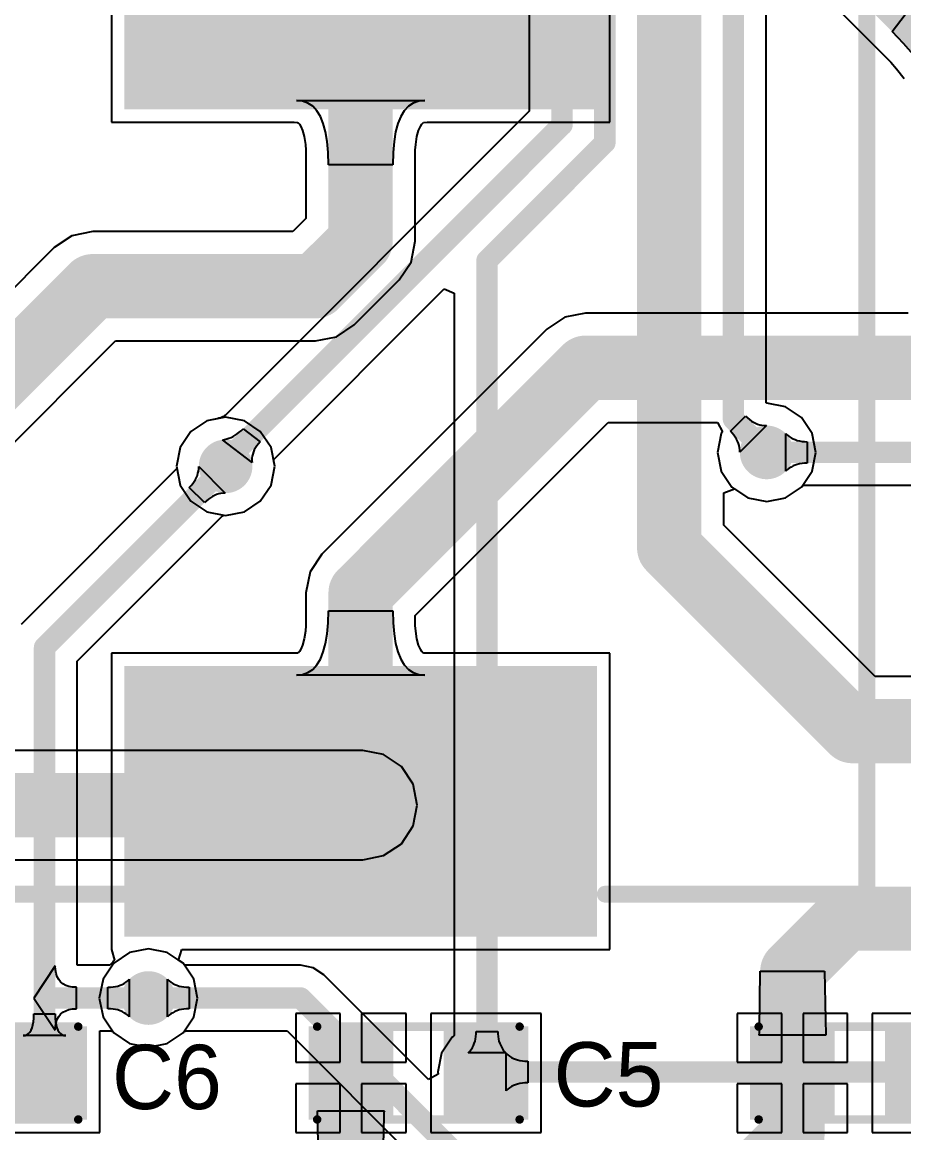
# Model space of a CAD drawing. Header units: millimetres. Extents: x 84.4 to 173.9, y 144 to 177.
# Drawn here: x 102.21 to 112.66, y 151.68 to 164.84 of the extents above; entities that cross this region are included whole.
import ezdxf

# ---------------------------------------------------------------- set-up
doc = ezdxf.new("R2010")
doc.units = ezdxf.units.MM
for name, color, linetype in [('BottomLayer', 5, 'Continuous'), ('MultiLayer', 9, 'Continuous'), ('TopLayer', 1, 'Continuous'), ('TopOverlay', 2, 'Continuous'), ('TopPaste', 8, 'Continuous'), ('TopSolder', 216, 'Continuous'), ('ViaHoleLayer', 16, 'Continuous')]:
    doc.layers.add(name, color=color, linetype=linetype)

# ---------------------------------------------------------------- blocks, each defined once
blk = doc.blocks.new('CAP_0603_5')
at = {"layer": 'TopLayer'}
for points in [[(-0.4, -0.45), (-0.4, 0.45), (-1.2, -0.45), (-1.2, 0.45)], [(1.2, -0.45), (1.2, 0.45), (0.4, -0.45), (0.4, 0.45)]]:
    blk.add_solid(points, dxfattribs=at)
at = {"layer": 'TopOverlay', "const_width": 0.1}
for points in [[(-1.2, 0.55), (1.2, 0.55)], [(-1.2, -0.55), (1.2, -0.55)]]:
    blk.add_lwpolyline(points, dxfattribs=at)
at = {"layer": 'TopOverlay', "const_width": 0.05}
for points in [[(-1.225, 0.55, 1), (-1.175, 0.55, 1)], [(1.175, 0.55, 1), (1.225, 0.55, 1)], [(-1.225, -0.55, 1), (-1.175, -0.55, 1)], [(1.175, -0.55, 1), (1.225, -0.55, 1)]]:
    blk.add_lwpolyline(points, format="xyb", close=True, dxfattribs=at)
at = {"layer": 'TopPaste'}
for points in [[(-0.4, -0.45), (-0.4, 0.45), (-1.2, -0.45), (-1.2, 0.45)], [(1.2, -0.45), (1.2, 0.45), (0.4, -0.45), (0.4, 0.45)]]:
    blk.add_solid(points, dxfattribs=at)
at = {"layer": 'TopSolder'}
for points in [[(-0.298, -0.552), (-0.298, 0.552), (-1.302, -0.552), (-1.302, 0.552)], [(1.302, -0.552), (1.302, 0.552), (0.298, -0.552), (0.298, 0.552)]]:
    blk.add_solid(points, dxfattribs=at)
blk = doc.blocks.new('CAP_0603_8')
at = {"layer": 'TopLayer'}
for points in [[(-0.4, -0.45), (-0.4, 0.45), (-1.2, -0.45), (-1.2, 0.45)], [(1.2, -0.45), (1.2, 0.45), (0.4, -0.45), (0.4, 0.45)]]:
    blk.add_solid(points, dxfattribs=at)
at = {"layer": 'TopOverlay', "const_width": 0.1}
for points in [[(-1.2, 0.55), (1.2, 0.55)], [(-1.2, -0.55), (1.2, -0.55)]]:
    blk.add_lwpolyline(points, dxfattribs=at)
at = {"layer": 'TopOverlay', "const_width": 0.05}
for points in [[(-1.225, 0.55, 1), (-1.175, 0.55, 1)], [(1.175, 0.55, 1), (1.225, 0.55, 1)], [(-1.225, -0.55, 1), (-1.175, -0.55, 1)], [(1.175, -0.55, 1), (1.225, -0.55, 1)]]:
    blk.add_lwpolyline(points, format="xyb", close=True, dxfattribs=at)
at = {"layer": 'TopPaste'}
for points in [[(-0.4, -0.45), (-0.4, 0.45), (-1.2, -0.45), (-1.2, 0.45)], [(1.2, -0.45), (1.2, 0.45), (0.4, -0.45), (0.4, 0.45)]]:
    blk.add_solid(points, dxfattribs=at)
at = {"layer": 'TopSolder'}
for points in [[(-0.298, -0.552), (-0.298, 0.552), (-1.302, -0.552), (-1.302, 0.552)], [(1.302, -0.552), (1.302, 0.552), (0.298, -0.552), (0.298, 0.552)]]:
    blk.add_solid(points, dxfattribs=at)
blk = doc.blocks.new('CAP_0603_9')
at = {"layer": 'TopLayer'}
for points in [[(-0.4, -0.45), (-0.4, 0.45), (-1.2, -0.45), (-1.2, 0.45)], [(1.2, -0.45), (1.2, 0.45), (0.4, -0.45), (0.4, 0.45)]]:
    blk.add_solid(points, dxfattribs=at)
at = {"layer": 'TopOverlay', "const_width": 0.1}
for points in [[(-1.2, 0.55), (1.2, 0.55)], [(-1.2, -0.55), (1.2, -0.55)]]:
    blk.add_lwpolyline(points, dxfattribs=at)
at = {"layer": 'TopOverlay', "const_width": 0.05}
for points in [[(-1.225, 0.55, 1), (-1.175, 0.55, 1)], [(1.175, 0.55, 1), (1.225, 0.55, 1)], [(-1.225, -0.55, 1), (-1.175, -0.55, 1)], [(1.175, -0.55, 1), (1.225, -0.55, 1)]]:
    blk.add_lwpolyline(points, format="xyb", close=True, dxfattribs=at)
at = {"layer": 'TopPaste'}
for points in [[(-0.4, -0.45), (-0.4, 0.45), (-1.2, -0.45), (-1.2, 0.45)], [(1.2, -0.45), (1.2, 0.45), (0.4, -0.45), (0.4, 0.45)]]:
    blk.add_solid(points, dxfattribs=at)
at = {"layer": 'TopSolder'}
for points in [[(-0.298, -0.552), (-0.298, 0.552), (-1.302, -0.552), (-1.302, 0.552)], [(1.302, -0.552), (1.302, 0.552), (0.298, -0.552), (0.298, 0.552)]]:
    blk.add_solid(points, dxfattribs=at)
blk = doc.blocks.new('L_SMD_M_12_10_20')
at = {"layer": 'TopLayer'}
for points in [[(-2.7, 3.4), (2.7, 3.4), (-2.7, 6.4), (2.7, 6.4)], [(-2.7, -6.4), (2.7, -6.4), (-2.7, -3.4), (2.7, -3.4)]]:
    blk.add_solid(points, dxfattribs=at)
at = {"layer": 'TopOverlay', "const_width": 0.2}
for points in [[(6, -6), (6, 6)], [(-6, -6), (-2.8, -6)], [(2.9, -6), (6, -6)]]:
    blk.add_lwpolyline(points, dxfattribs=at)
at = {"layer": 'TopOverlay', "const_width": 0.1}
for points in [[(-2.85, -6, 1), (-2.75, -6, 1)], [(2.85, -6, 1), (2.95, -6, 1)], [(5.95, -6, 1), (6.05, -6, 1)], [(5.95, -6, 1), (6.05, -6, 1)]]:
    blk.add_lwpolyline(points, format="xyb", close=True, dxfattribs=at)
at = {"layer": 'TopPaste'}
for points in [[(-2.7, 3.4), (2.7, 3.4), (-2.7, 6.4), (2.7, 6.4)], [(-2.7, -6.4), (2.7, -6.4), (-2.7, -3.4), (2.7, -3.4)]]:
    blk.add_solid(points, dxfattribs=at)
at = {"layer": 'TopSolder'}
for points in [[(-2.802, 3.298), (2.802, 3.298), (-2.802, 6.502), (2.802, 6.502)], [(-2.802, -6.502), (2.802, -6.502), (-2.802, -3.298), (2.802, -3.298)]]:
    blk.add_solid(points, dxfattribs=at)

msp = doc.modelspace()

# ---------------------------------------------------------------- linework, layer by layer
at = {"layer": 'BottomLayer'}
for p, q in [((108.225, 171.107), (108.225, 163.782)), ((111.034, 160.327), (111.034, 170.489)), ((108.225, 163.782), (104.62, 160.177)), ((105.201, 159.66), (107.218, 161.677)), ((107.218, 161.677), (107.336, 161.628)), ((107.336, 161.628), (107.336, 152.848)), ((111.039, 160.323), (111.034, 160.327)), ((111.262, 160.278), (111.039, 160.323)), ((111.451, 160.152), (111.262, 160.278)), ((104.524, 160.138), (104.402, 160.113)), ((104.547, 160.146), (104.524, 160.138)), ((104.564, 160.149), (104.547, 160.146)), ((104.57, 160.15), (104.564, 160.149)), ((104.577, 160.153), (104.57, 160.15)), ((104.585, 160.156), (104.577, 160.153)), ((104.593, 160.16), (104.585, 160.156)), ((104.603, 160.165), (104.593, 160.16)), ((104.613, 160.172), (104.603, 160.165)), ((104.62, 160.177), (104.613, 160.172)), ((110.609, 159.991), (110.788, 160.17)), ((110.788, 160.17), (110.811, 160.149)), ((110.811, 160.149), (110.835, 160.129)), ((110.835, 160.129), (110.858, 160.112)), ((111.577, 159.963), (111.451, 160.152)), ((104.402, 160.113), (104.213, 159.987)), ((104.786, 159.978), (104.809, 159.997)), ((104.809, 159.997), (104.832, 160.019)), ((104.832, 160.019), (105.037, 159.865)), ((111.036, 160.058), (110.721, 159.743)), ((110.858, 160.112), (110.883, 160.098)), ((110.883, 160.098), (110.907, 160.085)), ((110.907, 160.085), (110.932, 160.075)), ((110.932, 160.075), (110.957, 160.067)), ((110.957, 160.067), (110.983, 160.062)), ((110.983, 160.062), (111.009, 160.058)), ((111.009, 160.058), (111.036, 160.058)), ((104.213, 159.987), (104.087, 159.798)), ((104.588, 159.89), (104.614, 159.894)), ((104.94, 159.619), (104.588, 159.89)), ((104.614, 159.894), (104.639, 159.9)), ((104.639, 159.9), (104.665, 159.908)), ((104.665, 159.908), (104.69, 159.918)), ((104.69, 159.918), (104.714, 159.93)), ((104.714, 159.93), (104.738, 159.944)), ((104.738, 159.944), (104.762, 159.96)), ((104.762, 159.96), (104.786, 159.978)), ((105.037, 159.865), (105.015, 159.842)), ((110.63, 159.968), (110.609, 159.991)), ((110.65, 159.944), (110.63, 159.968)), ((110.667, 159.921), (110.65, 159.944)), ((110.681, 159.896), (110.667, 159.921)), ((110.694, 159.872), (110.681, 159.896)), ((110.704, 159.847), (110.694, 159.872)), ((111.622, 159.74), (111.577, 159.963)), ((104.087, 159.798), (104.043, 159.575)), ((104.955, 159.746), (104.947, 159.721)), ((104.966, 159.77), (104.955, 159.746)), ((104.98, 159.794), (104.966, 159.77)), ((104.996, 159.818), (104.98, 159.794)), ((105.015, 159.842), (104.996, 159.818)), ((110.712, 159.822), (110.704, 159.847)), ((110.717, 159.796), (110.712, 159.822)), ((110.721, 159.77), (110.717, 159.796)), ((110.721, 159.743), (110.721, 159.77)), ((111.577, 159.517), (111.622, 159.74)), ((104.941, 159.696), (104.938, 159.671)), ((104.938, 159.671), (104.938, 159.645)), ((104.938, 159.645), (104.94, 159.619)), ((104.947, 159.721), (104.941, 159.696)), ((105.197, 159.653), (105.199, 159.657)), ((105.197, 159.652), (105.197, 159.653)), ((105.198, 159.642), (105.197, 159.652)), ((105.197, 159.632), (105.198, 159.642)), ((105.208, 159.575), (105.197, 159.632)), ((105.199, 159.657), (105.201, 159.66)), ((104.043, 159.575), (104.087, 159.352)), ((105.164, 159.352), (105.208, 159.575)), ((111.451, 159.328), (111.577, 159.517)), ((104.087, 159.352), (104.213, 159.163)), ((105.037, 159.163), (105.164, 159.352)), ((110.531, 159.261), (110.658, 159.308)), ((110.531, 158.878), (110.531, 159.261)), ((110.658, 159.308), (110.816, 159.202)), ((111.262, 159.202), (111.451, 159.328)), ((104.213, 159.163), (104.402, 159.037)), ((104.848, 159.037), (105.037, 159.163)), ((110.816, 159.202), (111.039, 159.157)), ((111.039, 159.157), (111.262, 159.202)), ((104.402, 159.037), (104.625, 158.992)), ((104.625, 158.992), (104.848, 159.037)), ((112.323, 157.085), (110.531, 158.878)), ((114.801, 157.085), (112.323, 157.085)), ((106.251, 156.209), (98.631, 156.209)), ((106.499, 156.16), (106.251, 156.209)), ((106.709, 156.02), (106.499, 156.16)), ((106.849, 155.81), (106.709, 156.02)), ((106.898, 155.562), (106.849, 155.81)), ((106.849, 155.314), (106.898, 155.562)), ((106.709, 155.104), (106.849, 155.314)), ((106.499, 154.964), (106.709, 155.104)), ((98.899, 154.914), (106.251, 154.914)), ((106.251, 154.914), (106.499, 154.964)), ((103.488, 153.814), (103.299, 153.688)), ((103.711, 153.859), (103.488, 153.814)), ((103.934, 153.814), (103.711, 153.859)), ((104.123, 153.688), (103.934, 153.814)), ((103.299, 153.688), (103.173, 153.499)), ((104.134, 153.672), (104.123, 153.688)), ((104.134, 153.671), (104.134, 153.672)), ((104.139, 153.669), (104.134, 153.671)), ((104.145, 153.667), (104.139, 153.669)), ((104.153, 153.665), (104.145, 153.667)), ((104.16, 153.664), (104.153, 153.665)), ((105.514, 153.664), (104.16, 153.664)), ((105.663, 153.635), (105.514, 153.664)), ((105.789, 153.551), (105.663, 153.635)), ((107.03, 152.31), (105.789, 153.551)), ((103.173, 153.499), (103.128, 153.276)), ((103.938, 153.054), (103.938, 153.498)), ((103.938, 153.498), (103.957, 153.48)), ((103.957, 153.48), (103.978, 153.464)), ((103.978, 153.464), (104, 153.449)), ((104, 153.449), (104.023, 153.437)), ((104.023, 153.437), (104.048, 153.427)), ((104.048, 153.427), (104.074, 153.418)), ((104.074, 153.418), (104.102, 153.411)), ((104.102, 153.411), (104.131, 153.407)), ((104.131, 153.407), (104.161, 153.404)), ((104.161, 153.404), (104.193, 153.403)), ((104.193, 153.403), (104.193, 153.149)), ((103.128, 153.276), (103.173, 153.053)), ((103.173, 153.053), (103.299, 152.864)), ((103.957, 153.072), (103.938, 153.054)), ((103.978, 153.088), (103.957, 153.072)), ((104, 153.102), (103.978, 153.088)), ((104.023, 153.115), (104, 153.102)), ((104.048, 153.125), (104.023, 153.115)), ((104.074, 153.134), (104.048, 153.125)), ((104.102, 153.14), (104.074, 153.134)), ((104.131, 153.145), (104.102, 153.14)), ((104.161, 153.148), (104.131, 153.145)), ((104.193, 153.149), (104.161, 153.148)), ((103.299, 152.864), (103.488, 152.737)), ((103.934, 152.737), (104.123, 152.864)), ((104.123, 152.864), (104.134, 152.88)), ((104.134, 152.88), (104.139, 152.882)), ((104.134, 152.88), (104.134, 152.88)), ((104.139, 152.882), (104.145, 152.884)), ((104.145, 152.884), (104.153, 152.886)), ((104.153, 152.886), (104.16, 152.887)), ((104.16, 152.887), (105.354, 152.887)), ((105.354, 152.887), (108.212, 150.029)), ((107.312, 152.812), (107.186, 152.623)), ((107.328, 152.823), (107.312, 152.812)), ((107.329, 152.823), (107.328, 152.823)), ((107.331, 152.828), (107.329, 152.823)), ((107.333, 152.834), (107.331, 152.828)), ((107.335, 152.842), (107.333, 152.834)), ((107.336, 152.848), (107.335, 152.842)), ((107.573, 152.737), (107.582, 152.763)), ((107.582, 152.763), (107.589, 152.79)), ((107.589, 152.79), (107.593, 152.819)), ((107.593, 152.819), (107.596, 152.85)), ((107.596, 152.85), (107.597, 152.881)), ((107.597, 152.881), (107.851, 152.881)), ((107.851, 152.881), (107.852, 152.85)), ((107.852, 152.85), (107.855, 152.819)), ((107.855, 152.819), (107.86, 152.79)), ((107.86, 152.79), (107.866, 152.763)), ((107.866, 152.763), (107.875, 152.737)), ((103.488, 152.737), (103.711, 152.693)), ((103.711, 152.693), (103.934, 152.737)), ((107.502, 152.626), (107.52, 152.646)), ((107.946, 152.626), (107.502, 152.626)), ((107.52, 152.646), (107.536, 152.666)), ((107.536, 152.666), (107.551, 152.688)), ((107.551, 152.688), (107.563, 152.712)), ((107.563, 152.712), (107.573, 152.737)), ((107.875, 152.737), (107.886, 152.712)), ((107.886, 152.712), (107.898, 152.688)), ((107.898, 152.688), (107.912, 152.666)), ((107.912, 152.666), (107.928, 152.646)), ((107.928, 152.646), (107.946, 152.626)), ((107.186, 152.623), (107.142, 152.4)), ((107.951, 152.177), (107.951, 152.622)), ((107.951, 152.622), (107.97, 152.604)), ((107.97, 152.604), (107.991, 152.588)), ((107.991, 152.588), (108.013, 152.573)), ((108.013, 152.573), (108.037, 152.561)), ((108.037, 152.561), (108.061, 152.55)), ((108.061, 152.55), (108.087, 152.542)), ((108.087, 152.542), (108.115, 152.535)), ((108.115, 152.535), (108.144, 152.53)), ((108.144, 152.53), (108.174, 152.528)), ((108.174, 152.528), (108.206, 152.527)), ((108.206, 152.527), (108.206, 152.273)), ((107.147, 152.372), (107.03, 152.31)), ((107.142, 152.4), (107.147, 152.372)), ((108.037, 152.238), (108.013, 152.226)), ((108.061, 152.249), (108.037, 152.238)), ((108.087, 152.257), (108.061, 152.249)), ((108.115, 152.264), (108.087, 152.257)), ((108.144, 152.269), (108.115, 152.264)), ((108.174, 152.272), (108.144, 152.269)), ((108.206, 152.273), (108.174, 152.272)), ((107.97, 152.195), (107.951, 152.177)), ((107.991, 152.212), (107.97, 152.195)), ((108.013, 152.226), (107.991, 152.212))]:
    msp.add_line(p, q, dxfattribs=at)
for points, const_width in [([(108.613, 163.621), (108.613, 171.107)], 0.254), ([(110.645, 160.134), (110.645, 170.649)], 0.254), ([(109.121, 163.41), (109.121, 170.497)], 0.254), ([(109.883, 158.61), (109.883, 169.227)], 0.762), ([(104.625, 159.633), (108.613, 163.621)], 0.254), ([(107.724, 162.013), (109.121, 163.41)], 0.254), ([(107.724, 152.4), (107.724, 162.013)], 0.254), ([(110.645, 160.134), (111.039, 159.74)], 0.254), ([(104.625, 159.575), (104.625, 159.633)], 0.254), ([(109.883, 158.61), (112.055, 156.438)], 0.762), ([(112.055, 156.438), (115.801, 156.438)], 0.762), ([(98.631, 155.562), (104.625, 155.562)], 0.762), ([(104.625, 155.562), (106.251, 155.562)], 0.762), ([(103.711, 153.276), (105.514, 153.276)], 0.254), ([(105.514, 153.276), (108.486, 150.304)], 0.254), ([(107.724, 152.4), (114.493, 152.4)], 0.254)]:
    msp.add_lwpolyline(points, dxfattribs=dict(at, const_width=const_width))
for points, const_width in [([(108.55, 163.621, 1), (108.677, 163.621, 1)], 0.127), ([(108.55, 163.621, 1), (108.677, 163.621, 1)], 0.127), ([(109.058, 163.41, 1), (109.185, 163.41, 1)], 0.127), ([(109.058, 163.41, 1), (109.185, 163.41, 1)], 0.127), ([(107.661, 162.013, 1), (107.788, 162.013, 1)], 0.127), ([(107.661, 162.013, 1), (107.788, 162.013, 1)], 0.127), ([(110.582, 160.134, 1), (110.709, 160.134, 1)], 0.127), ([(110.582, 160.134, 1), (110.709, 160.134, 1)], 0.127), ([(110.88, 159.74, 1), (111.198, 159.74, 1)], 0.318), ([(104.467, 159.575, 1), (104.784, 159.575, 1)], 0.318), ([(110.975, 159.74, 1), (111.102, 159.74, 1)], 0.127), ([(104.562, 159.633, 1), (104.689, 159.633, 1)], 0.127), ([(104.562, 159.633, 1), (104.689, 159.633, 1)], 0.127), ([(104.562, 159.575, 1), (104.689, 159.575, 1)], 0.127), ([(109.693, 158.61, 1), (110.074, 158.61, 1)], 0.381), ([(109.693, 158.61, 1), (110.074, 158.61, 1)], 0.381), ([(111.865, 156.438, 1), (112.246, 156.438, 1)], 0.381), ([(111.865, 156.438, 1), (112.246, 156.438, 1)], 0.381), ([(104.435, 155.562, 1), (104.816, 155.562, 1)], 0.381), ([(104.435, 155.562, 1), (104.816, 155.562, 1)], 0.381), ([(106.061, 155.562, 1), (106.442, 155.562, 1)], 0.381), ([(104.467, 155.562, 1), (104.784, 155.562, 1)], 0.318), ([(106.092, 155.562, 1), (106.41, 155.562, 1)], 0.318), ([(103.552, 153.276, 1), (103.87, 153.276, 1)], 0.318), ([(103.648, 153.276, 1), (103.775, 153.276, 1)], 0.127), ([(105.451, 153.276, 1), (105.578, 153.276, 1)], 0.127), ([(105.451, 153.276, 1), (105.578, 153.276, 1)], 0.127), ([(107.565, 152.4, 1), (107.883, 152.4, 1)], 0.318), ([(107.661, 152.4, 1), (107.788, 152.4, 1)], 0.127), ([(107.661, 152.4, 1), (107.788, 152.4, 1)], 0.127)]:
    msp.add_lwpolyline(points, format="xyb", close=True, dxfattribs=dict(at, const_width=const_width))
at = {"layer": 'MultiLayer', "const_width": 0.318}
for points in [[(110.88, 159.74, 1), (111.198, 159.74, 1)], [(104.467, 159.575, 1), (104.784, 159.575, 1)], [(104.467, 155.562, 1), (104.784, 155.562, 1)], [(106.092, 155.562, 1), (106.41, 155.562, 1)], [(103.552, 153.276, 1), (103.87, 153.276, 1)], [(107.565, 152.4, 1), (107.883, 152.4, 1)]]:
    msp.add_lwpolyline(points, format="xyb", close=True, dxfattribs=at)
at = {"layer": 'TopLayer'}
for p, q in [((109.513, 167.36), (112.51, 164.364)), ((103.272, 167.16), (103.272, 163.652)), ((109.18, 163.652), (109.18, 167.16)), ((112.525, 164.726), (112.992, 165.336)), ((112.661, 164.585), (112.525, 164.726)), ((112.778, 164.451), (112.661, 164.585)), ((112.51, 164.364), (112.579, 164.285)), ((112.579, 164.285), (112.669, 164.171)), ((105.536, 163.902), (105.464, 163.909)), ((105.464, 163.909), (106.988, 163.909)), ((105.601, 163.879), (105.536, 163.902)), ((105.658, 163.841), (105.601, 163.879)), ((105.707, 163.788), (105.658, 163.841)), ((106.793, 163.841), (106.744, 163.788)), ((106.85, 163.879), (106.793, 163.841)), ((106.915, 163.902), (106.85, 163.879)), ((106.988, 163.909), (106.915, 163.902)), ((105.749, 163.719), (105.707, 163.788)), ((105.784, 163.635), (105.749, 163.719)), ((106.702, 163.719), (106.668, 163.635)), ((106.744, 163.788), (106.702, 163.719)), ((103.272, 163.652), (105.435, 163.652)), ((105.435, 163.652), (105.437, 163.652)), ((105.437, 163.652), (105.479, 163.647)), ((105.479, 163.647), (105.484, 163.646)), ((105.484, 163.646), (105.489, 163.642)), ((105.489, 163.642), (105.5, 163.63)), ((105.5, 163.63), (105.518, 163.602)), ((105.518, 163.602), (105.538, 163.552)), ((105.538, 163.552), (105.557, 163.481)), ((105.81, 163.536), (105.784, 163.635)), ((106.668, 163.635), (106.641, 163.536)), ((106.894, 163.481), (106.913, 163.552)), ((106.913, 163.552), (106.934, 163.602)), ((106.934, 163.602), (106.951, 163.63)), ((106.951, 163.63), (106.962, 163.642)), ((106.962, 163.642), (106.967, 163.646)), ((106.967, 163.646), (106.973, 163.647)), ((106.973, 163.647), (107.015, 163.652)), ((107.015, 163.652), (107.016, 163.652)), ((107.016, 163.652), (109.18, 163.652)), ((105.557, 163.481), (105.572, 163.389)), ((105.829, 163.422), (105.81, 163.536)), ((105.841, 163.292), (105.829, 163.422)), ((106.622, 163.422), (106.61, 163.292)), ((106.641, 163.536), (106.622, 163.422)), ((106.879, 163.389), (106.894, 163.481)), ((105.572, 163.389), (105.578, 163.322)), ((105.578, 163.322), (105.578, 162.51)), ((105.845, 163.147), (105.841, 163.292)), ((106.61, 163.292), (106.607, 163.147)), ((106.873, 163.322), (106.879, 163.389)), ((106.873, 162.242), (106.873, 163.322)), ((106.607, 163.147), (105.845, 163.147)), ((105.578, 162.51), (105.424, 162.356)), ((102.803, 162.307), (102.593, 162.166)), ((103.051, 162.356), (102.803, 162.307)), ((105.424, 162.356), (103.051, 162.356)), ((106.824, 161.994), (106.873, 162.242)), ((102.593, 162.166), (100.815, 160.388)), ((106.683, 161.784), (106.824, 161.994)), ((106.15, 161.251), (106.683, 161.784)), ((108.645, 161.342), (108.435, 161.201)), ((108.893, 161.391), (108.645, 161.342)), ((112.716, 161.391), (108.893, 161.391)), ((108.435, 161.201), (105.768, 158.534)), ((105.94, 161.11), (106.15, 161.251)), ((101.92, 159.662), (103.319, 161.061)), ((103.319, 161.061), (105.692, 161.061)), ((105.692, 161.061), (105.94, 161.11)), ((104.625, 160.158), (104.402, 160.113)), ((104.848, 160.113), (104.625, 160.158)), ((104.402, 160.113), (104.213, 159.987)), ((105.037, 159.987), (104.848, 160.113)), ((106.873, 157.808), (109.161, 160.096)), ((109.161, 160.096), (110.455, 160.096)), ((110.455, 160.096), (110.515, 159.984)), ((104.213, 159.987), (104.087, 159.798)), ((105.164, 159.798), (105.037, 159.987)), ((110.501, 159.963), (110.456, 159.74)), ((110.515, 159.984), (110.501, 159.963)), ((111.266, 159.518), (111.266, 159.962)), ((111.266, 159.962), (111.285, 159.944)), ((111.285, 159.944), (111.306, 159.928)), ((111.306, 159.928), (111.328, 159.914)), ((111.328, 159.914), (111.351, 159.901)), ((111.351, 159.901), (111.376, 159.891)), ((111.376, 159.891), (111.402, 159.882)), ((111.402, 159.882), (111.43, 159.876)), ((111.43, 159.876), (111.459, 159.871)), ((111.459, 159.871), (111.489, 159.868)), ((111.489, 159.868), (111.52, 159.867)), ((111.52, 159.867), (111.52, 159.613)), ((104.087, 159.798), (104.043, 159.575)), ((105.208, 159.575), (105.164, 159.798)), ((110.456, 159.74), (110.501, 159.517)), ((111.43, 159.605), (111.402, 159.598)), ((111.459, 159.609), (111.43, 159.605)), ((111.489, 159.612), (111.459, 159.609)), ((111.52, 159.613), (111.489, 159.612)), ((104.033, 159.532), (102.204, 157.703)), ((104.037, 159.538), (104.033, 159.532)), ((104.042, 159.545), (104.037, 159.538)), ((104.044, 159.551), (104.042, 159.545)), ((104.043, 159.575), (104.047, 159.556)), ((104.046, 159.555), (104.044, 159.551)), ((104.047, 159.556), (104.046, 159.555)), ((104.28, 159.443), (104.291, 159.468)), ((104.291, 159.468), (104.298, 159.494)), ((104.298, 159.494), (104.304, 159.519)), ((104.304, 159.519), (104.307, 159.545)), ((104.307, 159.545), (104.308, 159.572)), ((104.308, 159.572), (104.622, 159.258)), ((105.164, 159.352), (105.208, 159.575)), ((110.501, 159.517), (110.627, 159.328)), ((111.285, 159.536), (111.266, 159.518)), ((111.306, 159.552), (111.285, 159.536)), ((111.328, 159.566), (111.306, 159.552)), ((111.351, 159.579), (111.328, 159.566)), ((111.376, 159.589), (111.351, 159.579)), ((111.402, 159.598), (111.376, 159.589)), ((104.195, 159.324), (104.217, 159.347)), ((104.217, 159.347), (104.236, 159.371)), ((104.236, 159.371), (104.253, 159.395)), ((104.253, 159.395), (104.268, 159.419)), ((104.268, 159.419), (104.28, 159.443)), ((105.037, 159.163), (105.164, 159.352)), ((111.451, 159.328), (111.462, 159.344)), ((111.462, 159.345), (111.467, 159.347)), ((111.462, 159.344), (111.462, 159.345)), ((111.467, 159.347), (111.473, 159.349)), ((111.473, 159.349), (111.481, 159.351)), ((111.481, 159.351), (111.488, 159.352)), ((111.488, 159.352), (112.899, 159.352)), ((104.375, 159.145), (104.195, 159.324)), ((104.469, 159.218), (104.445, 159.203)), ((104.494, 159.23), (104.469, 159.218)), ((104.519, 159.24), (104.494, 159.23)), ((104.544, 159.248), (104.519, 159.24)), ((104.57, 159.253), (104.544, 159.248)), ((104.596, 159.257), (104.57, 159.253)), ((104.622, 159.258), (104.596, 159.257)), ((110.627, 159.328), (110.816, 159.202)), ((111.262, 159.202), (111.451, 159.328)), ((104.398, 159.166), (104.375, 159.145)), ((104.421, 159.186), (104.398, 159.166)), ((104.445, 159.203), (104.421, 159.186)), ((104.848, 159.037), (105.037, 159.163)), ((110.816, 159.202), (111.039, 159.157)), ((111.039, 159.157), (111.262, 159.202)), ((102.867, 157.268), (104.583, 158.983)), ((104.583, 158.983), (104.588, 158.987)), ((104.588, 158.987), (104.595, 158.991)), ((104.595, 158.991), (104.601, 158.994)), ((104.601, 158.994), (104.606, 158.996)), ((104.606, 158.996), (104.606, 158.996)), ((104.606, 158.996), (104.625, 158.992)), ((104.625, 158.992), (104.848, 159.037)), ((105.768, 158.534), (105.627, 158.324)), ((105.627, 158.324), (105.578, 158.076)), ((105.578, 158.076), (105.578, 157.69)), ((105.841, 157.72), (105.845, 157.865)), ((105.845, 157.865), (106.607, 157.865)), ((106.607, 157.865), (106.61, 157.72)), ((106.873, 157.69), (106.873, 157.808)), ((105.578, 157.69), (105.572, 157.623)), ((105.829, 157.59), (105.841, 157.72)), ((106.61, 157.72), (106.622, 157.59)), ((106.879, 157.623), (106.873, 157.69)), ((105.557, 157.53), (105.538, 157.458)), ((105.572, 157.623), (105.557, 157.53)), ((105.81, 157.475), (105.829, 157.59)), ((106.622, 157.59), (106.641, 157.475)), ((106.894, 157.53), (106.879, 157.623)), ((106.914, 157.458), (106.894, 157.53)), ((105.478, 157.362), (105.461, 157.36)), ((105.484, 157.364), (105.478, 157.362)), ((105.489, 157.367), (105.484, 157.364)), ((105.5, 157.38), (105.489, 157.367)), ((105.517, 157.408), (105.5, 157.38)), ((105.538, 157.458), (105.517, 157.408)), ((105.749, 157.292), (105.784, 157.376)), ((105.784, 157.376), (105.81, 157.475)), ((106.641, 157.475), (106.668, 157.376)), ((106.668, 157.376), (106.702, 157.292)), ((106.934, 157.408), (106.914, 157.458)), ((106.952, 157.38), (106.934, 157.408)), ((106.963, 157.367), (106.952, 157.38)), ((106.968, 157.364), (106.963, 157.367)), ((106.973, 157.362), (106.968, 157.364)), ((106.991, 157.36), (106.973, 157.362)), ((102.867, 153.664), (102.867, 157.268)), ((105.461, 157.36), (103.272, 157.36)), ((103.272, 157.36), (103.272, 153.852)), ((105.707, 157.223), (105.749, 157.292)), ((106.702, 157.292), (106.744, 157.223)), ((109.18, 157.36), (106.991, 157.36)), ((109.18, 153.852), (109.18, 157.36)), ((105.464, 157.1), (105.536, 157.108)), ((106.988, 157.1), (105.464, 157.1)), ((105.536, 157.108), (105.601, 157.131)), ((105.601, 157.131), (105.658, 157.169)), ((105.658, 157.169), (105.707, 157.223)), ((106.744, 157.223), (106.793, 157.169)), ((106.793, 157.169), (106.85, 157.131)), ((106.85, 157.131), (106.915, 157.108)), ((106.915, 157.108), (106.988, 157.1)), ((103.272, 153.852), (103.272, 153.852)), ((103.272, 153.852), (103.307, 153.725)), ((104.067, 153.725), (104.105, 153.852)), ((104.105, 153.852), (109.18, 153.852)), ((103.29, 153.701), (103.254, 153.664)), ((103.298, 153.711), (103.29, 153.701)), ((103.307, 153.725), (103.298, 153.711)), ((104.123, 153.688), (104.067, 153.725)), ((104.249, 153.499), (104.123, 153.688)), ((102.606, 153.657), (102.352, 153.276)), ((102.609, 153.609), (102.606, 153.657)), ((102.616, 153.565), (102.609, 153.609)), ((102.629, 153.527), (102.616, 153.565)), ((103.254, 153.664), (102.867, 153.664)), ((110.955, 152.902), (110.963, 153.593)), ((110.963, 153.593), (111.725, 153.593)), ((111.725, 153.593), (111.741, 152.834)), ((102.647, 153.494), (102.629, 153.527)), ((102.67, 153.466), (102.647, 153.494)), ((102.697, 153.443), (102.67, 153.466)), ((102.73, 153.426), (102.697, 153.443)), ((102.769, 153.413), (102.73, 153.426)), ((103.32, 153.411), (103.348, 153.418)), ((103.348, 153.418), (103.374, 153.427)), ((103.374, 153.427), (103.399, 153.437)), ((103.399, 153.437), (103.422, 153.449)), ((103.422, 153.449), (103.444, 153.464)), ((103.444, 153.464), (103.465, 153.48)), ((103.465, 153.48), (103.484, 153.498)), ((103.484, 153.498), (103.484, 153.054)), ((104.294, 153.276), (104.249, 153.499)), ((102.812, 153.405), (102.769, 153.413)), ((102.86, 153.403), (102.812, 153.405)), ((102.86, 153.149), (102.86, 153.403)), ((103.23, 153.403), (103.261, 153.404)), ((103.23, 153.149), (103.23, 153.403)), ((103.261, 153.404), (103.291, 153.407)), ((103.291, 153.407), (103.32, 153.411)), ((102.352, 153.276), (102.352, 153.276)), ((102.352, 153.276), (102.352, 153.276)), ((102.352, 153.276), (102.352, 153.276)), ((102.352, 153.276), (102.352, 153.276)), ((102.352, 153.276), (102.352, 153.276)), ((102.352, 153.276), (102.352, 153.276)), ((102.352, 153.276), (102.352, 153.276)), ((102.352, 153.276), (102.352, 153.276)), ((102.352, 153.276), (102.352, 153.276)), ((102.352, 153.276), (102.352, 153.276)), ((102.352, 153.276), (102.606, 152.895)), ((104.249, 153.053), (104.294, 153.276)), ((102.347, 152.995), (102.351, 153.039)), ((102.351, 153.039), (102.352, 153.088)), ((102.352, 153.088), (102.606, 153.088)), ((102.606, 153.088), (102.607, 153.039)), ((102.607, 153.039), (102.611, 152.995)), ((102.616, 152.986), (102.629, 153.024)), ((102.629, 153.024), (102.647, 153.057)), ((102.647, 153.057), (102.67, 153.085)), ((102.67, 153.085), (102.697, 153.108)), ((102.697, 153.108), (102.73, 153.126)), ((102.73, 153.126), (102.769, 153.139)), ((102.769, 153.139), (102.812, 153.146)), ((102.812, 153.146), (102.86, 153.149)), ((103.261, 153.148), (103.23, 153.149)), ((103.291, 153.145), (103.261, 153.148)), ((103.32, 153.14), (103.291, 153.145)), ((103.348, 153.134), (103.32, 153.14)), ((103.374, 153.125), (103.348, 153.134)), ((103.399, 153.115), (103.374, 153.125)), ((103.422, 153.102), (103.399, 153.115)), ((103.444, 153.088), (103.422, 153.102)), ((103.465, 153.072), (103.444, 153.088)), ((103.484, 153.054), (103.465, 153.072)), ((104.123, 152.864), (104.249, 153.053)), ((105.984, 153.091), (105.457, 153.091)), ((105.457, 153.091), (105.457, 152.514)), ((105.984, 152.514), (105.984, 153.091)), ((106.765, 153.091), (106.238, 153.091)), ((106.238, 153.091), (106.238, 152.514)), ((106.765, 152.514), (106.765, 153.091)), ((108.365, 153.091), (107.057, 153.091)), ((107.057, 153.091), (107.057, 151.683)), ((108.365, 151.683), (108.365, 153.091)), ((111.217, 153.091), (110.69, 153.091)), ((110.69, 153.091), (110.69, 152.514)), ((111.217, 152.514), (111.217, 153.091)), ((111.998, 153.091), (111.471, 153.091)), ((111.471, 153.091), (111.471, 152.514)), ((111.998, 152.514), (111.998, 153.091)), ((113.598, 153.091), (112.29, 153.091)), ((112.29, 153.091), (112.29, 151.683)), ((102.306, 152.872), (102.32, 152.895)), ((102.32, 152.895), (102.332, 152.923)), ((102.332, 152.923), (102.341, 152.957)), ((102.341, 152.957), (102.347, 152.995)), ((102.606, 152.895), (102.609, 152.943)), ((102.609, 152.943), (102.616, 152.986)), ((102.611, 152.995), (102.617, 152.957)), ((102.617, 152.957), (102.626, 152.923)), ((102.626, 152.923), (102.638, 152.895)), ((102.638, 152.895), (102.652, 152.872)), ((110.953, 152.864), (110.955, 152.902)), ((102.225, 152.831), (102.249, 152.833)), ((102.733, 152.831), (102.225, 152.831)), ((102.249, 152.833), (102.271, 152.841)), ((102.271, 152.841), (102.29, 152.854)), ((102.29, 152.854), (102.306, 152.872)), ((102.652, 152.872), (102.668, 152.854)), ((102.668, 152.854), (102.687, 152.841)), ((102.687, 152.841), (102.709, 152.833)), ((102.709, 152.833), (102.733, 152.831)), ((103.133, 151.683), (103.133, 152.887)), ((103.133, 152.887), (103.262, 152.887)), ((103.262, 152.887), (103.269, 152.886)), ((103.269, 152.886), (103.277, 152.884)), ((103.277, 152.884), (103.283, 152.882)), ((103.283, 152.882), (103.288, 152.88)), ((103.288, 152.88), (103.288, 152.88)), ((103.288, 152.88), (103.299, 152.864)), ((103.299, 152.864), (103.488, 152.737)), ((103.934, 152.737), (104.123, 152.864)), ((110.947, 152.834), (110.95, 152.841)), ((111.741, 152.834), (110.947, 152.834)), ((110.95, 152.841), (110.953, 152.864)), ((103.488, 152.737), (103.711, 152.693)), ((103.711, 152.693), (103.934, 152.737)), ((105.457, 152.514), (105.984, 152.514)), ((106.238, 152.514), (106.765, 152.514)), ((110.69, 152.514), (111.217, 152.514)), ((111.471, 152.514), (111.998, 152.514)), ((105.984, 152.26), (105.457, 152.26)), ((105.457, 152.26), (105.457, 151.683)), ((105.984, 151.683), (105.984, 152.26)), ((106.765, 152.26), (106.238, 152.26)), ((106.238, 152.26), (106.238, 151.683)), ((106.765, 151.683), (106.765, 152.26)), ((111.217, 152.26), (110.69, 152.26)), ((110.69, 152.26), (110.69, 151.683)), ((111.217, 151.683), (111.217, 152.26)), ((111.998, 152.26), (111.471, 152.26)), ((111.471, 152.26), (111.471, 151.683)), ((111.998, 151.683), (111.998, 152.26)), ((105.73, 151.295), (105.714, 151.94)), ((105.714, 151.94), (106.508, 151.94)), ((106.5, 151.882), (106.493, 151.527)), ((106.503, 151.914), (106.5, 151.882)), ((106.505, 151.933), (106.503, 151.914)), ((106.508, 151.94), (106.505, 151.933)), ((101.825, 151.683), (103.133, 151.683)), ((105.457, 151.683), (105.984, 151.683)), ((106.238, 151.683), (106.765, 151.683)), ((107.057, 151.683), (108.365, 151.683)), ((110.69, 151.683), (111.217, 151.683)), ((111.471, 151.683), (111.998, 151.683)), ((112.29, 151.683), (113.598, 151.683))]:
    msp.add_line(p, q, dxfattribs=at)
for points, const_width in [([(109.782, 168.008), (113.363, 164.426)], 0.762), ([(106.226, 162.242), (106.226, 165.406)], 0.762), ([(105.692, 161.709), (106.226, 162.242)], 0.762), ([(101.273, 159.931), (103.051, 161.709)], 0.762), ([(103.051, 161.709), (105.692, 161.709)], 0.762), ([(106.226, 158.076), (108.893, 160.743)], 0.762), ([(108.893, 160.743), (113.363, 160.743)], 0.762), ([(111.039, 159.74), (115.916, 159.74)], 0.254), ([(102.479, 157.429), (104.625, 159.575)], 0.254), ([(106.226, 155.606), (106.226, 158.076)], 0.762), ([(102.479, 153.276), (102.479, 157.429)], 0.254), ([(111.344, 153.593), (111.966, 154.216)], 0.762), ([(111.966, 154.216), (114.29, 154.216)], 0.762), ([(111.344, 152.387), (111.344, 153.593)], 0.762), ([(102.479, 153.276), (103.711, 153.276)], 0.254), ([(102.479, 152.387), (102.479, 153.276)], 0.254), ([(106.111, 151.295), (106.111, 152.387)], 0.762), ([(111.344, 151.638), (111.344, 152.387)], 0.762), ([(110.95, 151.244), (111.344, 151.638)], 0.762)]:
    msp.add_lwpolyline(points, dxfattribs=dict(at, const_width=const_width))
for points, const_width in [([(106.035, 162.242, 1), (106.416, 162.242, 1)], 0.381), ([(106.035, 162.242, 1), (106.416, 162.242, 1)], 0.381), ([(102.86, 161.709, 1), (103.241, 161.709, 1)], 0.381), ([(102.86, 161.709, 1), (103.241, 161.709, 1)], 0.381), ([(105.502, 161.709, 1), (105.883, 161.709, 1)], 0.381), ([(105.502, 161.709, 1), (105.883, 161.709, 1)], 0.381), ([(108.702, 160.743, 1), (109.083, 160.743, 1)], 0.381), ([(108.702, 160.743, 1), (109.083, 160.743, 1)], 0.381), ([(110.88, 159.74, 1), (111.198, 159.74, 1)], 0.318), ([(104.467, 159.575, 1), (104.784, 159.575, 1)], 0.318), ([(110.975, 159.74, 1), (111.102, 159.74, 1)], 0.127), ([(104.562, 159.575, 1), (104.689, 159.575, 1)], 0.127), ([(106.035, 158.076, 1), (106.416, 158.076, 1)], 0.381), ([(106.035, 158.076, 1), (106.416, 158.076, 1)], 0.381), ([(102.416, 157.429, 1), (102.543, 157.429, 1)], 0.127), ([(102.416, 157.429, 1), (102.543, 157.429, 1)], 0.127), ([(106.035, 155.606, 1), (106.416, 155.606, 1)], 0.381), ([(104.467, 155.562, 1), (104.784, 155.562, 1)], 0.318), ([(106.092, 155.562, 1), (106.41, 155.562, 1)], 0.318), ([(111.776, 154.216, 1), (112.157, 154.216, 1)], 0.381), ([(111.776, 154.216, 1), (112.157, 154.216, 1)], 0.381), ([(111.153, 153.593, 1), (111.534, 153.593, 1)], 0.381), ([(111.153, 153.593, 1), (111.534, 153.593, 1)], 0.381), ([(103.552, 153.276, 1), (103.87, 153.276, 1)], 0.318), ([(102.416, 153.276, 1), (102.543, 153.276, 1)], 0.127), ([(102.416, 153.276, 1), (102.543, 153.276, 1)], 0.127), ([(102.416, 153.276, 1), (102.543, 153.276, 1)], 0.127), ([(103.648, 153.276, 1), (103.775, 153.276, 1)], 0.127), ([(105.921, 152.387, 1), (106.302, 152.387, 1)], 0.381), ([(111.153, 152.387, 1), (111.534, 152.387, 1)], 0.381), ([(111.153, 152.387, 1), (111.534, 152.387, 1)], 0.381), ([(107.565, 152.4, 1), (107.883, 152.4, 1)], 0.318), ([(102.416, 152.387, 1), (102.543, 152.387, 1)], 0.127), ([(111.153, 151.638, 1), (111.534, 151.638, 1)], 0.381), ([(111.153, 151.638, 1), (111.534, 151.638, 1)], 0.381)]:
    msp.add_lwpolyline(points, format="xyb", close=True, dxfattribs=dict(at, const_width=const_width))
at = {"layer": 'ViaHoleLayer', "const_width": 0.191}
for points in [[(110.944, 159.74, 1), (111.134, 159.74, 1)], [(104.53, 159.575, 1), (104.721, 159.575, 1)], [(104.53, 155.562, 1), (104.721, 155.562, 1)], [(106.156, 155.562, 1), (106.346, 155.562, 1)], [(103.616, 153.276, 1), (103.806, 153.276, 1)], [(107.629, 152.4, 1), (107.819, 152.4, 1)]]:
    msp.add_lwpolyline(points, format="xyb", close=True, dxfattribs=at)

# ---------------------------------------------------------------- block references
at = {"rotation": 360}
msp.add_blockref('L_SMD_M_12_10_20', (106.226, 160.506), dxfattribs=at)
for name, p in [('CAP_0603_9', (101.679, 152.387)), ('CAP_0603_8', (106.911, 152.387)), ('CAP_0603_5', (112.144, 152.387))]:
    msp.add_blockref(name, p)

# ---------------------------------------------------------------- texts
at = {"layer": 'TopOverlay'}
for s, p in [('C5', (108.512, 151.991)), ('C6', (103.279, 151.96))]:
    msp.add_text(s, height=0.762, dxfattribs=at).set_placement(p)

doc.saveas('drawing.dxf')
